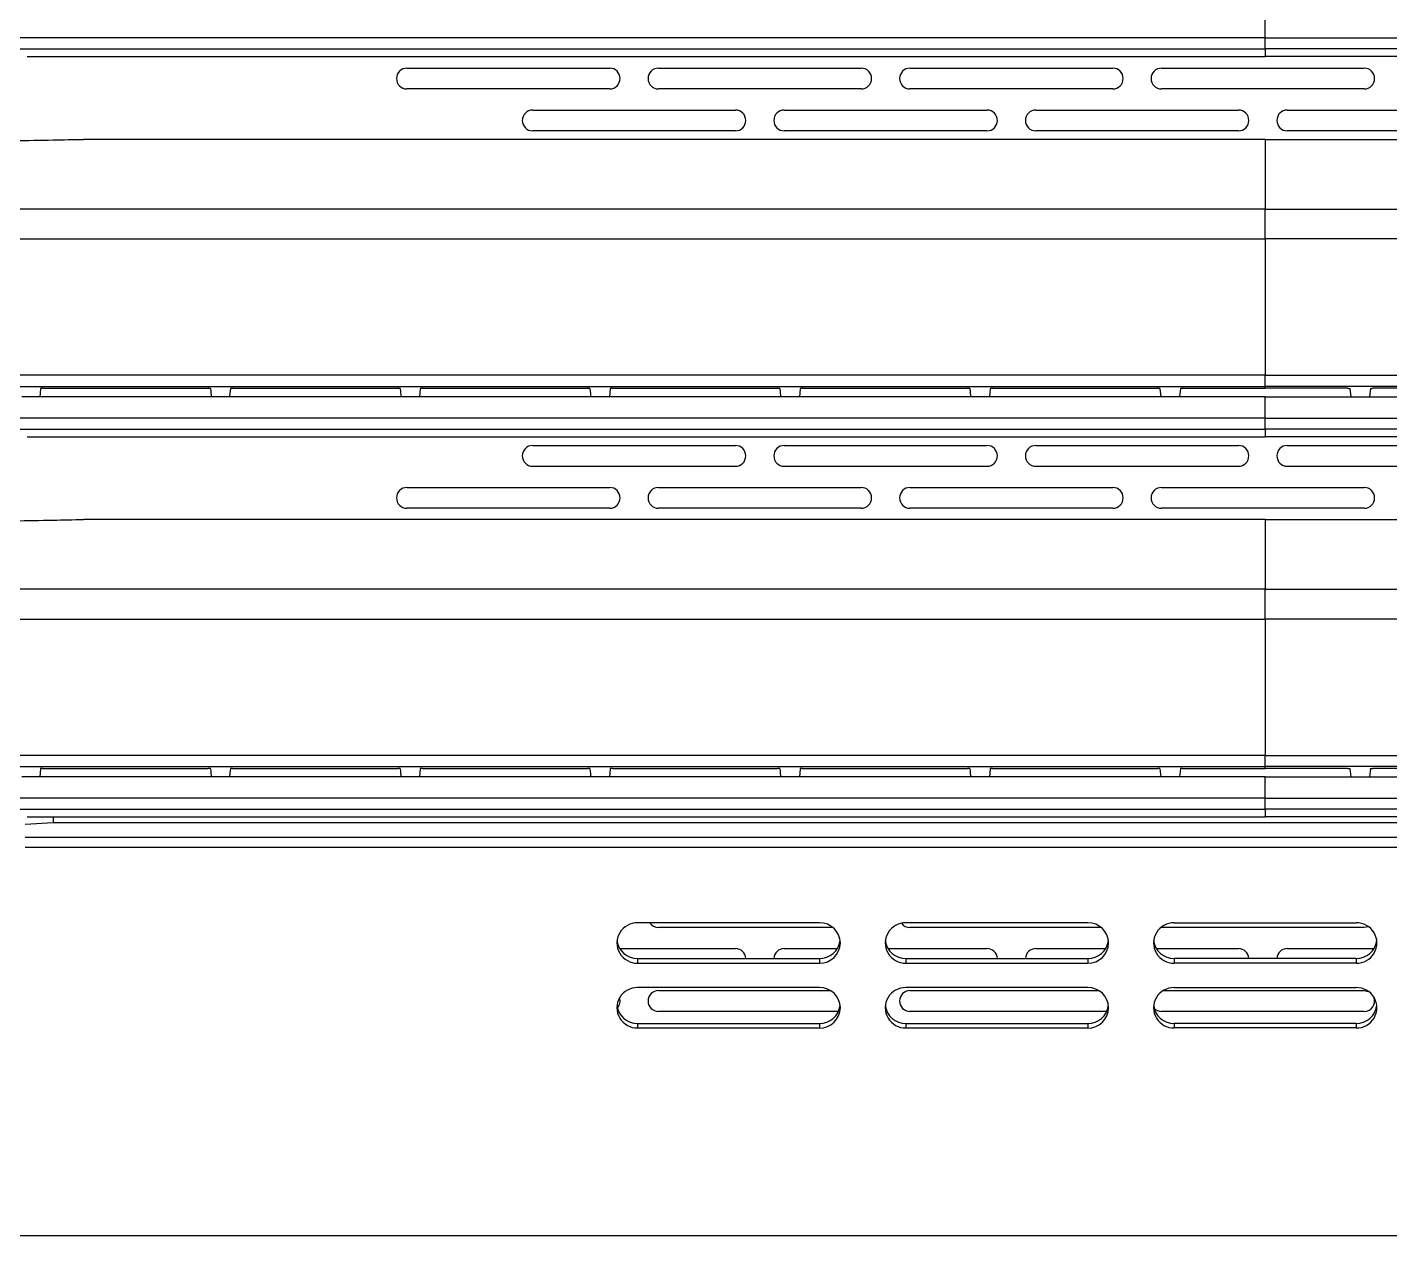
# Model space of a CAD drawing. Header units: millimetres. Extents: x -13464 to 9471, y -517 to 17126.
# Drawn here: x 6296.9 to 6451.7, y -188.4 to -51.1 of the extents above; entities that cross this region are included whole.
import ezdxf

# ---------------------------------------------------------------- set-up
doc = ezdxf.new("R2010")
doc.units = ezdxf.units.MM

msp = doc.modelspace()

# ---------------------------------------------------------------- linework, layer by layer
at = {"color": 7, "linetype": 'Continuous', "lineweight": 25}
for p, q in [((6437.53, -52.34), (6437.53, -49.93)), ((6437.53, -53.6), (6437.53, -52.34)), ((6437.53, -53.6), (6437.53, -54.46)), ((6340.03, -55.78), (6363.07, -55.78)), ((6368.6, -55.78), (6391.64, -55.78)), ((6397.18, -55.78), (6420.22, -55.78)), ((6425.75, -55.78), (6448.79, -55.78)), ((6363.07, -58.14), (6340.03, -58.14)), ((6391.64, -58.14), (6368.6, -58.14)), ((6420.22, -58.14), (6397.18, -58.14)), ((6448.79, -58.14), (6425.75, -58.14)), ((6354.32, -60.54), (6377.35, -60.54)), ((6382.89, -60.54), (6405.93, -60.54)), ((6411.47, -60.54), (6434.5, -60.54)), ((6440.04, -60.54), (6463.08, -60.54)), ((6377.35, -62.91), (6354.32, -62.91)), ((6405.93, -62.91), (6382.89, -62.91)), ((6434.5, -62.91), (6411.47, -62.91)), ((6463.08, -62.91), (6440.04, -62.91)), ((6437.53, -63.87), (6437.53, -71.78)), ((6437.53, -75.18), (6437.53, -71.78)), ((6437.53, -75.18), (6437.53, -90.67)), ((6437.53, -91.93), (6437.53, -90.67)), ((6425.57, -92.17), (6425.66, -93.11)), ((6427.9, -92.17), (6427.8, -93.11)), ((6437.53, -92.14), (6437.53, -91.93)), ((6447.16, -92.17), (6447.25, -93.11)), ((6449.49, -92.17), (6449.39, -93.11)), ((6437.53, -95.52), (6437.53, -93.11)), ((6437.53, -96.78), (6437.53, -95.52)), ((6437.53, -96.78), (6437.53, -97.64)), ((6354.32, -98.64), (6377.35, -98.64)), ((6382.89, -98.64), (6405.93, -98.64)), ((6411.47, -98.64), (6434.5, -98.64)), ((6440.04, -98.64), (6463.08, -98.64)), ((6377.35, -101.01), (6354.32, -101.01)), ((6405.93, -101.01), (6382.89, -101.01)), ((6434.5, -101.01), (6411.47, -101.01)), ((6463.08, -101.01), (6440.04, -101.01)), ((6340.03, -103.41), (6363.07, -103.41)), ((6368.6, -103.41), (6391.64, -103.41)), ((6397.18, -103.41), (6420.22, -103.41)), ((6425.75, -103.41), (6448.79, -103.41)), ((6363.07, -105.77), (6340.03, -105.77)), ((6391.64, -105.77), (6368.6, -105.77)), ((6420.22, -105.77), (6397.18, -105.77)), ((6448.79, -105.77), (6425.75, -105.77)), ((6437.53, -107.05), (6437.53, -114.96)), ((6437.53, -118.36), (6437.53, -114.96)), ((6437.53, -118.36), (6437.53, -133.85)), ((6437.53, -135.11), (6437.53, -133.85)), ((6425.57, -135.35), (6425.66, -136.29)), ((6427.9, -135.35), (6427.8, -136.29)), ((6437.53, -135.32), (6437.53, -135.11)), ((6447.16, -135.35), (6447.25, -136.29)), ((6449.49, -135.35), (6449.39, -136.29)), ((6437.53, -138.7), (6437.53, -136.29)), ((6437.53, -139.96), (6437.53, -138.7)), ((6299.83, -140.82), (6299.83, -141.52)), ((6437.53, -139.96), (6437.53, -140.82)), ((6299.83, -141.52), (6296.65, -141.69)), ((6575.24, -141.52), (6299.83, -141.52)), ((6578.41, -143.17), (6296.65, -143.17)), ((6578.41, -144.3), (6296.65, -144.3)), ((6386.89, -152.86), (6366.24, -152.86)), ((6417.37, -152.86), (6396.72, -152.86)), ((6427.2, -152.86), (6447.86, -152.86)), ((6388.42, -153.39), (6368.6, -153.39)), ((6418.9, -153.39), (6397.18, -153.39)), ((6425.75, -153.39), (6425.68, -153.39)), ((6448.79, -153.39), (6425.75, -153.39)), ((6364.2, -155.79), (6377.35, -155.79)), ((6382.89, -155.79), (6388.94, -155.79)), ((6394.68, -155.79), (6405.93, -155.79)), ((6411.47, -155.79), (6419.42, -155.79)), ((6425.16, -155.79), (6434.5, -155.79)), ((6440.04, -155.79), (6449.9, -155.79)), ((6366.24, -156.92), (6366.24, -157.44)), ((6366.24, -156.92), (6386.89, -156.92)), ((6366.24, -157.44), (6386.89, -157.44)), ((6386.89, -156.92), (6386.89, -157.44)), ((6396.72, -156.92), (6396.72, -157.44)), ((6396.72, -156.92), (6417.37, -156.92)), ((6396.72, -157.44), (6417.37, -157.44)), ((6417.37, -156.92), (6417.37, -157.44)), ((6427.2, -156.92), (6427.2, -157.44)), ((6447.86, -156.92), (6427.2, -156.92)), ((6447.86, -157.44), (6427.2, -157.44)), ((6447.86, -156.92), (6447.86, -157.44)), ((6386.89, -160.22), (6366.24, -160.22)), ((6368.6, -160.56), (6388.14, -160.56)), ((6417.37, -160.22), (6396.72, -160.22)), ((6397.18, -160.56), (6418.62, -160.56)), ((6425.96, -160.56), (6448.79, -160.56)), ((6427.2, -160.22), (6447.86, -160.22)), ((6389.06, -162.92), (6368.6, -162.92)), ((6419.54, -162.92), (6397.18, -162.92)), ((6448.79, -162.92), (6425.75, -162.92)), ((6366.24, -164.28), (6366.24, -164.8)), ((6366.24, -164.28), (6386.89, -164.28)), ((6366.24, -164.8), (6386.89, -164.8)), ((6386.89, -164.28), (6386.89, -164.8)), ((6396.72, -164.28), (6396.72, -164.8)), ((6396.72, -164.28), (6417.37, -164.28)), ((6396.72, -164.8), (6417.37, -164.8)), ((6417.37, -164.28), (6417.37, -164.8)), ((6427.2, -164.28), (6427.2, -164.8)), ((6447.86, -164.28), (6427.2, -164.28)), ((6447.86, -164.8), (6427.2, -164.8)), ((6447.86, -164.28), (6447.86, -164.8)), ((6747.72, -188.4), (5966.19, -188.4))]:
    msp.add_line(p, q, dxfattribs=at)
at = {"color": 7, "linetype": 'Continuous', "lineweight": 25, "flags": 128}
for points in [[(6298.42, -92.16), (6298.37, -92.69), (6298.33, -93.11)], [(6317.71, -92.17), (6317.74, -92.49), (6317.76, -92.7), (6317.79, -92.9), (6317.81, -93.11)], [(6319.98, -92.16), (6319.93, -92.69), (6319.89, -93.11)], [(6339.26, -92.17), (6339.3, -92.49), (6339.32, -92.7), (6339.34, -92.9), (6339.36, -93.11)], [(6341.55, -92.17), (6341.5, -92.69), (6341.46, -93.11)], [(6360.83, -92.17), (6360.86, -92.49), (6360.88, -92.7), (6360.9, -92.9), (6360.92, -93.11)], [(6363.13, -92.17), (6363.08, -92.69), (6363.04, -93.11)], [(6382.4, -92.17), (6382.43, -92.49), (6382.45, -92.7), (6382.47, -92.9), (6382.49, -93.11)], [(6384.72, -92.17), (6384.66, -92.69), (6384.62, -93.11)], [(6403.98, -92.17), (6404.01, -92.49), (6404.03, -92.7), (6404.06, -92.9), (6404.08, -93.11)], [(6406.3, -92.17), (6406.25, -92.69), (6406.21, -93.11)], [(6298.42, -135.34), (6298.37, -135.87), (6298.33, -136.29)], [(6317.71, -135.35), (6317.74, -135.67), (6317.76, -135.88), (6317.79, -136.08), (6317.81, -136.29)], [(6319.98, -135.34), (6319.93, -135.87), (6319.89, -136.29)], [(6339.26, -135.35), (6339.3, -135.67), (6339.32, -135.88), (6339.34, -136.08), (6339.36, -136.29)], [(6341.55, -135.35), (6341.5, -135.87), (6341.46, -136.29)], [(6360.83, -135.35), (6360.86, -135.67), (6360.88, -135.88), (6360.9, -136.08), (6360.92, -136.29)], [(6363.13, -135.35), (6363.08, -135.87), (6363.04, -136.29)], [(6382.4, -135.35), (6382.43, -135.67), (6382.45, -135.88), (6382.47, -136.08), (6382.49, -136.29)], [(6384.72, -135.35), (6384.66, -135.87), (6384.62, -136.29)], [(6403.98, -135.35), (6404.01, -135.67), (6404.03, -135.88), (6404.06, -136.08), (6404.08, -136.29)], [(6406.3, -135.35), (6406.25, -135.87), (6406.21, -136.29)], [(6449.26, -153.3), (6449.24, -153.3), (6448.79, -153.39)], [(6448.79, -160.56), (6449.24, -160.65), (6449.25, -160.65)]]:
    msp.add_lwpolyline(points, dxfattribs=at)
at = {"color": 7, "linetype": 'Continuous', "lineweight": 25}
for centre, radius, start, end in [((6340.03, -56.96), 1.18, 90, 180), ((6340.03, -56.96), 1.18, 180, 270), ((6363.07, -56.96), 1.18, 270, 90), ((6368.6, -56.96), 1.18, 90, 180), ((6368.6, -56.96), 1.18, 180, 270), ((6391.64, -56.96), 1.18, 270, 90), ((6397.18, -56.96), 1.18, 90, 180), ((6397.18, -56.96), 1.18, 180, 270), ((6420.22, -56.96), 1.18, 270, 90), ((6425.75, -56.96), 1.18, 90, 180), ((6425.75, -56.96), 1.18, 180, 270), ((6448.79, -56.96), 1.18, 270, 90), ((6354.32, -61.72), 1.18, 90, 180), ((6354.32, -61.72), 1.18, 180, 270), ((6377.35, -61.72), 1.18, 270, 90), ((6382.89, -61.72), 1.18, 90, 180), ((6382.89, -61.72), 1.18, 180, 270), ((6405.93, -61.72), 1.18, 270, 90), ((6411.47, -61.72), 1.18, 90, 180), ((6411.47, -61.72), 1.18, 180, 270), ((6434.5, -61.72), 1.18, 270, 90), ((6440.04, -61.72), 1.18, 90, 180), ((6440.04, -61.72), 1.18, 180, 270), ((6354.32, -99.82), 1.18, 90, 180), ((6377.35, -99.82), 1.18, 270, 90), ((6382.89, -99.82), 1.18, 90, 180), ((6405.93, -99.82), 1.18, 270, 90), ((6411.47, -99.82), 1.18, 90, 180), ((6434.5, -99.82), 1.18, 270, 90), ((6440.04, -99.82), 1.18, 90, 180), ((6354.32, -99.82), 1.18, 180, 270), ((6382.89, -99.82), 1.18, 180, 270), ((6411.47, -99.82), 1.18, 180, 270), ((6440.04, -99.82), 1.18, 180, 270), ((6340.03, -104.59), 1.18, 90, 180), ((6363.07, -104.59), 1.18, 270, 90), ((6368.6, -104.59), 1.18, 90, 180), ((6391.64, -104.59), 1.18, 270, 90), ((6397.18, -104.59), 1.18, 90, 180), ((6420.22, -104.59), 1.18, 270, 90), ((6425.75, -104.59), 1.18, 90, 180), ((6448.79, -104.59), 1.18, 270, 90), ((6340.03, -104.59), 1.18, 180, 270), ((6368.6, -104.59), 1.18, 180, 270), ((6397.18, -104.59), 1.18, 180, 270), ((6425.75, -104.59), 1.18, 180, 270), ((6366.18, -155.15), 2.29, 88.4016, 271.5984), ((6368.6, -152.21), 1.18, 213.078, 270), ((6386.93, -155.19), 2.34, 1.0102, 90.9758), ((6396.66, -155.15), 2.29, 88.4016, 271.5984), ((6397.18, -152.21), 1.18, 216.0922, 270), ((6417.41, -155.19), 2.34, 1.0102, 90.9758), ((6427.14, -155.15), 2.29, 88.4016, 271.5984), ((6447.93, -155.15), 2.29, 268.4016, 91.5984), ((6366.21, -154.57), 2.34, 187.6558, 270.8955), ((6377.35, -156.97), 1.18, 2.71, 90), ((6382.89, -156.97), 1.18, 90, 177.29), ((6386.93, -154.57), 2.34, 269.1045, 352.3442), ((6386.93, -155.11), 2.34, 269.0242, 358.9898), ((6396.69, -154.57), 2.34, 187.6558, 270.8955), ((6405.93, -156.97), 1.18, 2.71, 90), ((6411.47, -156.97), 1.18, 90, 177.29), ((6417.41, -154.57), 2.34, 269.1045, 352.3442), ((6417.41, -155.11), 2.34, 269.0242, 358.9898), ((6427.17, -154.57), 2.34, 187.6558, 270.8955), ((6434.5, -156.97), 1.18, 2.71, 90), ((6440.04, -156.97), 1.18, 90, 177.29), ((6447.9, -154.57), 2.34, 269.1045, 352.3442), ((6366.18, -162.51), 2.29, 88.4016, 271.5984), ((6368.6, -161.74), 1.18, 90, 180), ((6386.93, -162.55), 2.34, 1.0102, 90.9758), ((6396.66, -162.51), 2.29, 88.4016, 271.5984), ((6397.18, -161.74), 1.18, 90, 180), ((6417.41, -162.55), 2.34, 1.0102, 90.9758), ((6427.14, -162.51), 2.29, 88.4016, 271.5984), ((6447.93, -162.51), 2.29, 268.4016, 91.5984), ((6366.21, -161.94), 2.34, 187.6558, 270.8955), ((6363.07, -161.74), 1.18, 317.5029, 18.4598), ((6368.6, -161.74), 1.18, 180, 270), ((6386.93, -161.94), 2.34, 269.1045, 352.3442), ((6386.93, -162.47), 2.34, 269.0242, 358.9898), ((6396.69, -161.94), 2.34, 187.6558, 270.8955), ((6397.18, -161.74), 1.18, 180, 270), ((6417.41, -161.94), 2.34, 269.1045, 352.3442), ((6417.41, -162.47), 2.34, 269.0242, 358.9898), ((6427.17, -161.94), 2.34, 187.6558, 270.8955), ((6447.9, -161.94), 2.34, 269.1045, 352.3442), ((6448.79, -161.74), 1.18, 270, 19.6901), ((6425.75, -161.74), 1.18, 223.9199, 270)]:
    msp.add_arc(centre, radius, start, end, dxfattribs=at)
for points, knots in [([(6437.53, -52.34), (6419.56, -52.34), (6383.62, -52.34), (6329.74, -52.34), (6293.89, -52.34), (6275.96, -52.34)], [0, 0, 0, 0, 0.333333, 0.666668, 1, 1, 1, 1]), ([(6437.53, -52.34), (6455.49, -52.34), (6491.43, -52.34), (6545.31, -52.34), (6581.16, -52.34), (6599.09, -52.34)], [0, 0, 0, 0, 0.333313, 0.666684, 1, 1, 1, 1]), ([(6278.58, -53.6), (6296.21, -53.6), (6331.49, -53.6), (6384.49, -53.6), (6419.85, -53.6), (6437.53, -53.6)], [0, 0, 0, 0, 0.333333, 0.666667, 1, 1, 1, 1]), ([(6596.48, -53.6), (6578.84, -53.6), (6543.57, -53.6), (6490.56, -53.6), (6455.2, -53.6), (6437.53, -53.6)], [0, 0, 0, 0, 0.333333, 0.666667, 1, 1, 1, 1]), ([(6296.9, -54.46), (6312.51, -54.46), (6343.73, -54.46), (6390.62, -54.46), (6421.89, -54.46), (6437.53, -54.46)], [0, 0, 0, 0, 0.333339, 0.666701, 1, 1, 1, 1]), ([(6578.15, -54.46), (6562.54, -54.46), (6531.33, -54.46), (6484.44, -54.46), (6453.16, -54.46), (6437.53, -54.46)], [0, 0, 0, 0, 0.3333332, 0.6666656, 1, 1, 1, 1]), ([(6295.45, -64.02), (6296.91, -63.99), (6299.52, -63.94), (6302.12, -63.89), (6303.27, -63.87)], [0, 0, 0, 0, 0.56, 1, 1, 1, 1]), ([(6303.27, -63.87), (6303.28, -63.87), (6303.29, -63.87), (6303.3, -63.87), (6303.3, -63.87)], [0, 0, 0, 0, 0.56, 1, 1, 1, 1]), ([(6437.53, -63.87), (6424.99, -63.87), (6399.92, -63.87), (6365.01, -63.87), (6332.8, -63.87), (6313.13, -63.87), (6303.3, -63.87)], [0, 0, 0, 0, 0.279962, 0.559977, 0.779997, 1, 1, 1, 1]), ([(6437.53, -63.87), (6450.06, -63.87), (6475.13, -63.87), (6510.04, -63.87), (6542.25, -63.87), (6561.92, -63.87), (6571.75, -63.87)], [0, 0, 0, 0, 0.279962, 0.559977, 0.779997, 1, 1, 1, 1]), ([(6437.53, -71.78), (6423.86, -71.78), (6396.52, -71.78), (6358.46, -71.78), (6323.35, -71.78), (6301.91, -71.78), (6291.19, -71.78)], [0, 0, 0, 0, 0.279994, 0.559975, 0.779982, 1, 1, 1, 1]), ([(6437.53, -71.78), (6451.2, -71.78), (6478.53, -71.78), (6516.59, -71.78), (6551.71, -71.78), (6573.14, -71.78), (6583.86, -71.78)], [0, 0, 0, 0, 0.279994, 0.559975, 0.779982, 1, 1, 1, 1]), ([(6291.02, -75.18), (6307.28, -75.18), (6339.8, -75.18), (6388.65, -75.18), (6421.24, -75.18), (6437.53, -75.18)], [0, 0, 0, 0, 0.333352, 0.666673, 1, 1, 1, 1]), ([(6584.04, -75.18), (6567.78, -75.18), (6535.26, -75.18), (6486.4, -75.18), (6453.82, -75.18), (6437.53, -75.18)], [0, 0, 0, 0, 0.333352, 0.666673, 1, 1, 1, 1]), ([(6437.53, -90.67), (6421.23, -90.67), (6388.65, -90.67), (6339.8, -90.67), (6307.28, -90.67), (6291.02, -90.67)], [0, 0, 0, 0, 0.333335, 0.666667, 1, 1, 1, 1]), ([(6437.53, -90.67), (6453.82, -90.67), (6486.4, -90.67), (6535.25, -90.67), (6567.78, -90.67), (6584.04, -90.67)], [0, 0, 0, 0, 0.333303, 0.666666, 1, 1, 1, 1]), ([(6291.1, -91.93), (6307.35, -91.93), (6339.85, -91.93), (6388.68, -91.93), (6421.24, -91.93), (6437.53, -91.93)], [0, 0, 0, 0, 0.333333, 0.666666, 1, 1, 1, 1]), ([(6298.66, -92.14), (6298.63, -92.14), (6298.56, -92.15), (6298.49, -92.15), (6298.45, -92.15), (6298.42, -92.16), (6298.42, -92.16), (6298.42, -92.16)], [0, 0, 0, 0, 0.243324, 0.499096, 0.716405, 0.850013, 1, 1, 1, 1]), ([(6298.66, -92.14), (6302.16, -92.14), (6308.42, -92.14), (6314.69, -92.14), (6317.44, -92.14)], [0, 0, 0, 0, 0.559987, 1, 1, 1, 1]), ([(6317.71, -92.17), (6317.71, -92.17), (6317.71, -92.16), (6317.68, -92.16), (6317.64, -92.15), (6317.59, -92.15), (6317.53, -92.15), (6317.48, -92.14), (6317.44, -92.14)], [0, 0, 0, 0, 0.159521, 0.296171, 0.500007, 0.630899, 0.75804, 1, 1, 1, 1]), ([(6320.22, -92.14), (6320.19, -92.14), (6320.13, -92.15), (6320.05, -92.15), (6320.01, -92.15), (6319.98, -92.16), (6319.98, -92.16), (6319.98, -92.16)], [0, 0, 0, 0, 0.243222, 0.499069, 0.715502, 0.84934, 1, 1, 1, 1]), ([(6320.22, -92.14), (6323.72, -92.14), (6329.98, -92.14), (6336.24, -92.14), (6339, -92.14)], [0, 0, 0, 0, 0.559993, 1, 1, 1, 1]), ([(6339.26, -92.17), (6339.26, -92.17), (6339.26, -92.16), (6339.23, -92.16), (6339.19, -92.15), (6339.14, -92.15), (6339.08, -92.15), (6339.03, -92.14), (6339, -92.14)], [0, 0, 0, 0, 0.158509, 0.294817, 0.499988, 0.630807, 0.757924, 1, 1, 1, 1]), ([(6341.79, -92.14), (6341.76, -92.14), (6341.7, -92.15), (6341.62, -92.15), (6341.58, -92.16), (6341.56, -92.16), (6341.55, -92.16), (6341.55, -92.17)], [0, 0, 0, 0, 0.243119, 0.499044, 0.71457, 0.848645, 1, 1, 1, 1]), ([(6341.79, -92.14), (6345.3, -92.14), (6351.55, -92.14), (6357.81, -92.14), (6360.56, -92.14)], [0, 0, 0, 0, 0.5599983, 1, 1, 1, 1]), ([(6360.83, -92.17), (6360.83, -92.17), (6360.82, -92.16), (6360.8, -92.16), (6360.76, -92.15), (6360.71, -92.15), (6360.65, -92.15), (6360.6, -92.14), (6360.56, -92.14)], [0, 0, 0, 0, 0.157539, 0.293521, 0.499973, 0.630718, 0.75781, 1, 1, 1, 1]), ([(6363.38, -92.14), (6363.34, -92.14), (6363.28, -92.15), (6363.2, -92.15), (6363.16, -92.16), (6363.13, -92.16), (6363.13, -92.16), (6363.13, -92.17)], [0, 0, 0, 0, 0.243017, 0.499021, 0.713605, 0.847925, 1, 1, 1, 1]), ([(6363.38, -92.14), (6366.88, -92.14), (6373.13, -92.14), (6379.39, -92.14), (6382.14, -92.14)], [0, 0, 0, 0, 0.560004, 1, 1, 1, 1]), ([(6382.4, -92.17), (6382.4, -92.16), (6382.4, -92.16), (6382.37, -92.16), (6382.33, -92.15), (6382.28, -92.15), (6382.22, -92.15), (6382.17, -92.14), (6382.14, -92.14)], [0, 0, 0, 0, 0.156609, 0.292277, 0.499962, 0.630631, 0.757699, 1, 1, 1, 1]), ([(6384.96, -92.14), (6384.93, -92.14), (6384.87, -92.15), (6384.79, -92.15), (6384.74, -92.16), (6384.72, -92.16), (6384.72, -92.16), (6384.72, -92.17)], [0, 0, 0, 0, 0.242915, 0.498999, 0.712607, 0.84718, 1, 1, 1, 1]), ([(6384.96, -92.14), (6388.46, -92.14), (6394.72, -92.14), (6400.97, -92.14), (6403.72, -92.14)], [0, 0, 0, 0, 0.56001, 1, 1, 1, 1]), ([(6403.98, -92.17), (6403.98, -92.16), (6403.98, -92.16), (6403.95, -92.16), (6403.91, -92.15), (6403.87, -92.15), (6403.81, -92.15), (6403.76, -92.14), (6403.72, -92.14)], [0, 0, 0, 0, 0.155716, 0.291084, 0.499953, 0.630548, 0.75759, 1, 1, 1, 1]), ([(6406.55, -92.14), (6406.52, -92.14), (6406.46, -92.15), (6406.38, -92.15), (6406.33, -92.16), (6406.31, -92.16), (6406.31, -92.16), (6406.3, -92.17)], [0, 0, 0, 0, 0.242813, 0.498979, 0.711574, 0.846408, 1, 1, 1, 1]), ([(6406.55, -92.14), (6410.06, -92.14), (6416.31, -92.14), (6422.56, -92.14), (6425.31, -92.14)], [0, 0, 0, 0, 0.5600154, 1, 1, 1, 1]), ([(6425.57, -92.17), (6425.57, -92.16), (6425.56, -92.16), (6425.54, -92.16), (6425.5, -92.15), (6425.45, -92.15), (6425.39, -92.15), (6425.35, -92.14), (6425.31, -92.14)], [0, 0, 0, 0, 0.1548573, 0.2899365, 0.4999469, 0.6304666, 0.7574826, 1, 1, 1, 1]), ([(6428.15, -92.14), (6428.12, -92.14), (6428.07, -92.15), (6428.01, -92.15), (6427.96, -92.15), (6427.92, -92.16), (6427.9, -92.16), (6427.9, -92.16), (6427.9, -92.17)], [0, 0, 0, 0, 0.242398, 0.369274, 0.499607, 0.710875, 0.845807, 1, 1, 1, 1]), ([(6428.15, -92.14), (6429.9, -92.14), (6433.03, -92.14), (6436.15, -92.14), (6437.53, -92.14)], [0, 0, 0, 0, 0.56001, 1, 1, 1, 1]), ([(6583.96, -91.93), (6567.7, -91.93), (6535.2, -91.93), (6486.38, -91.93), (6453.81, -91.93), (6437.53, -91.93)], [0, 0, 0, 0, 0.333333, 0.666666, 1, 1, 1, 1]), ([(6446.91, -92.14), (6445.15, -92.14), (6442.03, -92.14), (6438.9, -92.14), (6437.53, -92.14)], [0, 0, 0, 0, 0.56001, 1, 1, 1, 1]), ([(6446.91, -92.14), (6446.94, -92.14), (6446.99, -92.15), (6447.05, -92.15), (6447.09, -92.15), (6447.13, -92.16), (6447.15, -92.16), (6447.16, -92.16), (6447.16, -92.17)], [0, 0, 0, 0, 0.242419, 0.36929, 0.499607, 0.710909, 0.845832, 1, 1, 1, 1]), ([(6449.49, -92.17), (6449.49, -92.16), (6449.49, -92.16), (6449.51, -92.16), (6449.55, -92.15), (6449.6, -92.15), (6449.66, -92.15), (6449.71, -92.14), (6449.74, -92.14)], [0, 0, 0, 0, 0.154882, 0.28997, 0.499947, 0.630483, 0.757504, 1, 1, 1, 1]), ([(6468.5, -92.14), (6465, -92.14), (6458.74, -92.14), (6452.49, -92.14), (6449.74, -92.14)], [0, 0, 0, 0, 0.5600154, 1, 1, 1, 1]), ([(6298.33, -93.11), (6297.94, -93.11), (6297.26, -93.11), (6296.57, -93.11), (6296.27, -93.11)], [0, 0, 0, 0, 0.560002, 1, 1, 1, 1]), ([(6317.81, -93.11), (6314.17, -93.11), (6307.67, -93.11), (6301.18, -93.11), (6298.33, -93.11)], [0, 0, 0, 0, 0.560013, 1, 1, 1, 1]), ([(6319.89, -93.11), (6319.5, -93.11), (6318.8, -93.11), (6318.11, -93.11), (6317.81, -93.11)], [0, 0, 0, 0, 0.560001, 1, 1, 1, 1]), ([(6339.36, -93.11), (6335.72, -93.11), (6329.23, -93.11), (6322.74, -93.11), (6319.89, -93.11)], [0, 0, 0, 0, 0.560007, 1, 1, 1, 1]), ([(6341.46, -93.11), (6341.06, -93.11), (6340.36, -93.11), (6339.67, -93.11), (6339.36, -93.11)], [0, 0, 0, 0, 0.56, 1, 1, 1, 1]), ([(6360.92, -93.11), (6357.29, -93.11), (6350.8, -93.11), (6344.31, -93.11), (6341.46, -93.11)], [0, 0, 0, 0, 0.560001, 1, 1, 1, 1]), ([(6363.04, -93.11), (6362.64, -93.11), (6361.94, -93.11), (6361.23, -93.11), (6360.92, -93.11)], [0, 0, 0, 0, 0.56, 1, 1, 1, 1]), ([(6382.49, -93.11), (6378.86, -93.11), (6372.38, -93.11), (6365.89, -93.11), (6363.04, -93.11)], [0, 0, 0, 0, 0.559995, 1, 1, 1, 1]), ([(6384.62, -93.11), (6384.22, -93.11), (6383.52, -93.11), (6382.81, -93.11), (6382.49, -93.11)], [0, 0, 0, 0, 0.559999, 1, 1, 1, 1]), ([(6404.08, -93.11), (6400.44, -93.11), (6393.96, -93.11), (6387.47, -93.11), (6384.62, -93.11)], [0, 0, 0, 0, 0.55999, 1, 1, 1, 1]), ([(6406.21, -93.11), (6405.81, -93.11), (6405.1, -93.11), (6404.39, -93.11), (6404.08, -93.11)], [0, 0, 0, 0, 0.559999, 1, 1, 1, 1]), ([(6425.66, -93.11), (6422.03, -93.11), (6415.55, -93.11), (6409.06, -93.11), (6406.21, -93.11)], [0, 0, 0, 0, 0.559984, 1, 1, 1, 1]), ([(6427.8, -93.11), (6427.4, -93.11), (6426.69, -93.11), (6425.98, -93.11), (6425.66, -93.11)], [0, 0, 0, 0, 0.559998, 1, 1, 1, 1]), ([(6437.53, -93.11), (6435.71, -93.11), (6432.47, -93.11), (6429.23, -93.11), (6427.8, -93.11)], [0, 0, 0, 0, 0.55999, 1, 1, 1, 1]), ([(6437.53, -93.11), (6439.34, -93.11), (6442.58, -93.11), (6445.83, -93.11), (6447.25, -93.11)], [0, 0, 0, 0, 0.55999, 1, 1, 1, 1]), ([(6447.25, -93.11), (6447.65, -93.11), (6448.36, -93.11), (6449.08, -93.11), (6449.39, -93.11)], [0, 0, 0, 0, 0.559998, 1, 1, 1, 1]), ([(6449.39, -93.11), (6453.02, -93.11), (6459.51, -93.11), (6465.99, -93.11), (6468.84, -93.11)], [0, 0, 0, 0, 0.559984, 1, 1, 1, 1]), ([(6437.53, -95.52), (6419.56, -95.52), (6383.62, -95.52), (6329.74, -95.52), (6293.89, -95.52), (6275.96, -95.52)], [0, 0, 0, 0, 0.333333, 0.666668, 1, 1, 1, 1]), ([(6437.53, -95.52), (6455.49, -95.52), (6491.43, -95.52), (6545.31, -95.52), (6581.16, -95.52), (6599.09, -95.52)], [0, 0, 0, 0, 0.333313, 0.666684, 1, 1, 1, 1]), ([(6278.58, -96.78), (6296.21, -96.78), (6331.49, -96.78), (6384.49, -96.78), (6419.85, -96.78), (6437.53, -96.78)], [0, 0, 0, 0, 0.333333, 0.666667, 1, 1, 1, 1]), ([(6596.48, -96.78), (6578.84, -96.78), (6543.57, -96.78), (6490.56, -96.78), (6455.2, -96.78), (6437.53, -96.78)], [0, 0, 0, 0, 0.333333, 0.666667, 1, 1, 1, 1]), ([(6296.9, -97.64), (6312.51, -97.64), (6343.73, -97.64), (6390.62, -97.64), (6421.89, -97.64), (6437.53, -97.64)], [0, 0, 0, 0, 0.333339, 0.666701, 1, 1, 1, 1]), ([(6578.15, -97.64), (6562.54, -97.64), (6531.33, -97.64), (6484.44, -97.64), (6453.16, -97.64), (6437.53, -97.64)], [0, 0, 0, 0, 0.3333332, 0.6666656, 1, 1, 1, 1]), ([(6295.45, -107.2), (6296.91, -107.17), (6299.52, -107.12), (6302.12, -107.07), (6303.27, -107.05)], [0, 0, 0, 0, 0.56, 1, 1, 1, 1]), ([(6303.27, -107.05), (6303.28, -107.05), (6303.29, -107.05), (6303.3, -107.05), (6303.3, -107.05)], [0, 0, 0, 0, 0.56, 1, 1, 1, 1]), ([(6437.53, -107.05), (6424.99, -107.05), (6399.92, -107.05), (6365.01, -107.05), (6332.8, -107.05), (6313.13, -107.05), (6303.3, -107.05)], [0, 0, 0, 0, 0.279962, 0.559977, 0.779997, 1, 1, 1, 1]), ([(6437.53, -107.05), (6450.06, -107.05), (6475.13, -107.05), (6510.04, -107.05), (6542.25, -107.05), (6561.92, -107.05), (6571.75, -107.05)], [0, 0, 0, 0, 0.279962, 0.559977, 0.779997, 1, 1, 1, 1]), ([(6437.53, -114.96), (6423.86, -114.96), (6396.52, -114.96), (6358.46, -114.96), (6323.35, -114.96), (6301.91, -114.96), (6291.19, -114.96)], [0, 0, 0, 0, 0.279994, 0.559975, 0.779982, 1, 1, 1, 1]), ([(6437.53, -114.96), (6451.2, -114.96), (6478.53, -114.96), (6516.59, -114.96), (6551.71, -114.96), (6573.14, -114.96), (6583.86, -114.96)], [0, 0, 0, 0, 0.279994, 0.559975, 0.779982, 1, 1, 1, 1]), ([(6291.02, -118.36), (6307.28, -118.36), (6339.8, -118.36), (6388.65, -118.36), (6421.24, -118.36), (6437.53, -118.36)], [0, 0, 0, 0, 0.333352, 0.666673, 1, 1, 1, 1]), ([(6584.04, -118.36), (6567.78, -118.36), (6535.26, -118.36), (6486.4, -118.36), (6453.82, -118.36), (6437.53, -118.36)], [0, 0, 0, 0, 0.3333523, 0.6666726, 1, 1, 1, 1]), ([(6437.53, -133.85), (6421.23, -133.85), (6388.65, -133.85), (6339.8, -133.85), (6307.28, -133.85), (6291.02, -133.85)], [0, 0, 0, 0, 0.333335, 0.666667, 1, 1, 1, 1]), ([(6437.53, -133.85), (6453.82, -133.85), (6486.4, -133.85), (6535.25, -133.85), (6567.78, -133.85), (6584.04, -133.85)], [0, 0, 0, 0, 0.333303, 0.666666, 1, 1, 1, 1]), ([(6291.1, -135.11), (6307.35, -135.11), (6339.85, -135.11), (6388.68, -135.11), (6421.24, -135.11), (6437.53, -135.11)], [0, 0, 0, 0, 0.333333, 0.666666, 1, 1, 1, 1]), ([(6298.66, -135.32), (6298.63, -135.32), (6298.56, -135.33), (6298.49, -135.33), (6298.45, -135.33), (6298.42, -135.34), (6298.42, -135.34), (6298.42, -135.34)], [0, 0, 0, 0, 0.243324, 0.499096, 0.716405, 0.850013, 1, 1, 1, 1]), ([(6298.66, -135.32), (6302.16, -135.32), (6308.42, -135.32), (6314.69, -135.32), (6317.44, -135.32)], [0, 0, 0, 0, 0.559987, 1, 1, 1, 1]), ([(6317.71, -135.35), (6317.71, -135.35), (6317.71, -135.34), (6317.68, -135.34), (6317.64, -135.33), (6317.59, -135.33), (6317.53, -135.33), (6317.48, -135.32), (6317.44, -135.32)], [0, 0, 0, 0, 0.159521, 0.296171, 0.500007, 0.630899, 0.75804, 1, 1, 1, 1]), ([(6320.22, -135.32), (6320.19, -135.32), (6320.13, -135.33), (6320.05, -135.33), (6320.01, -135.33), (6319.98, -135.34), (6319.98, -135.34), (6319.98, -135.34)], [0, 0, 0, 0, 0.243222, 0.499069, 0.715502, 0.84934, 1, 1, 1, 1]), ([(6320.22, -135.32), (6323.72, -135.32), (6329.98, -135.32), (6336.24, -135.32), (6339, -135.32)], [0, 0, 0, 0, 0.559993, 1, 1, 1, 1]), ([(6339.26, -135.35), (6339.26, -135.35), (6339.26, -135.34), (6339.23, -135.34), (6339.19, -135.33), (6339.14, -135.33), (6339.08, -135.33), (6339.03, -135.32), (6339, -135.32)], [0, 0, 0, 0, 0.158509, 0.294817, 0.499988, 0.630807, 0.757924, 1, 1, 1, 1]), ([(6341.79, -135.32), (6341.76, -135.32), (6341.7, -135.33), (6341.62, -135.33), (6341.58, -135.34), (6341.56, -135.34), (6341.55, -135.34), (6341.55, -135.35)], [0, 0, 0, 0, 0.2431194, 0.4990444, 0.7145697, 0.8486446, 1, 1, 1, 1]), ([(6341.79, -135.32), (6345.3, -135.32), (6351.55, -135.32), (6357.81, -135.32), (6360.56, -135.32)], [0, 0, 0, 0, 0.5599983, 1, 1, 1, 1]), ([(6360.83, -135.35), (6360.83, -135.35), (6360.82, -135.34), (6360.8, -135.34), (6360.76, -135.33), (6360.71, -135.33), (6360.65, -135.33), (6360.6, -135.32), (6360.56, -135.32)], [0, 0, 0, 0, 0.1575394, 0.2935207, 0.4999734, 0.6307177, 0.7578103, 1, 1, 1, 1]), ([(6363.38, -135.32), (6363.34, -135.32), (6363.28, -135.33), (6363.2, -135.33), (6363.16, -135.34), (6363.13, -135.34), (6363.13, -135.34), (6363.13, -135.35)], [0, 0, 0, 0, 0.243017, 0.499021, 0.713605, 0.847925, 1, 1, 1, 1]), ([(6363.38, -135.32), (6366.88, -135.32), (6373.13, -135.32), (6379.39, -135.32), (6382.14, -135.32)], [0, 0, 0, 0, 0.560004, 1, 1, 1, 1]), ([(6382.4, -135.35), (6382.4, -135.34), (6382.4, -135.34), (6382.37, -135.34), (6382.33, -135.33), (6382.28, -135.33), (6382.22, -135.33), (6382.17, -135.32), (6382.14, -135.32)], [0, 0, 0, 0, 0.156609, 0.292277, 0.499962, 0.630631, 0.757699, 1, 1, 1, 1]), ([(6384.96, -135.32), (6384.93, -135.32), (6384.87, -135.33), (6384.79, -135.33), (6384.74, -135.34), (6384.72, -135.34), (6384.72, -135.34), (6384.72, -135.35)], [0, 0, 0, 0, 0.242915, 0.498999, 0.712607, 0.84718, 1, 1, 1, 1]), ([(6384.96, -135.32), (6388.46, -135.32), (6394.72, -135.32), (6400.97, -135.32), (6403.72, -135.32)], [0, 0, 0, 0, 0.56001, 1, 1, 1, 1]), ([(6403.98, -135.35), (6403.98, -135.34), (6403.98, -135.34), (6403.95, -135.34), (6403.91, -135.33), (6403.87, -135.33), (6403.81, -135.33), (6403.76, -135.32), (6403.72, -135.32)], [0, 0, 0, 0, 0.155716, 0.291084, 0.499953, 0.630548, 0.75759, 1, 1, 1, 1]), ([(6406.55, -135.32), (6406.52, -135.32), (6406.46, -135.33), (6406.38, -135.33), (6406.33, -135.34), (6406.31, -135.34), (6406.31, -135.34), (6406.3, -135.35)], [0, 0, 0, 0, 0.242813, 0.498979, 0.711574, 0.846408, 1, 1, 1, 1]), ([(6406.55, -135.32), (6410.06, -135.32), (6416.31, -135.32), (6422.56, -135.32), (6425.31, -135.32)], [0, 0, 0, 0, 0.5600154, 1, 1, 1, 1]), ([(6425.57, -135.35), (6425.57, -135.34), (6425.56, -135.34), (6425.54, -135.34), (6425.5, -135.33), (6425.45, -135.33), (6425.39, -135.33), (6425.35, -135.32), (6425.31, -135.32)], [0, 0, 0, 0, 0.154857, 0.289937, 0.499947, 0.630467, 0.757483, 1, 1, 1, 1]), ([(6428.15, -135.32), (6428.12, -135.32), (6428.07, -135.33), (6428.01, -135.33), (6427.96, -135.33), (6427.92, -135.34), (6427.9, -135.34), (6427.9, -135.34), (6427.9, -135.35)], [0, 0, 0, 0, 0.242398, 0.369274, 0.499607, 0.710875, 0.845807, 1, 1, 1, 1]), ([(6428.15, -135.32), (6429.9, -135.32), (6433.03, -135.32), (6436.15, -135.32), (6437.53, -135.32)], [0, 0, 0, 0, 0.56001, 1, 1, 1, 1]), ([(6583.96, -135.11), (6567.7, -135.11), (6535.2, -135.11), (6486.38, -135.11), (6453.81, -135.11), (6437.53, -135.11)], [0, 0, 0, 0, 0.3333332, 0.6666656, 1, 1, 1, 1]), ([(6446.91, -135.32), (6445.15, -135.32), (6442.03, -135.32), (6438.9, -135.32), (6437.53, -135.32)], [0, 0, 0, 0, 0.56001, 1, 1, 1, 1]), ([(6446.91, -135.32), (6446.94, -135.32), (6446.99, -135.33), (6447.05, -135.33), (6447.09, -135.33), (6447.13, -135.34), (6447.15, -135.34), (6447.16, -135.34), (6447.16, -135.35)], [0, 0, 0, 0, 0.242419, 0.36929, 0.499607, 0.710909, 0.845832, 1, 1, 1, 1]), ([(6449.49, -135.35), (6449.49, -135.34), (6449.49, -135.34), (6449.51, -135.34), (6449.55, -135.33), (6449.6, -135.33), (6449.66, -135.33), (6449.71, -135.32), (6449.74, -135.32)], [0, 0, 0, 0, 0.154882, 0.28997, 0.499947, 0.630483, 0.757504, 1, 1, 1, 1]), ([(6468.5, -135.32), (6465, -135.32), (6458.74, -135.32), (6452.49, -135.32), (6449.74, -135.32)], [0, 0, 0, 0, 0.5600154, 1, 1, 1, 1]), ([(6298.33, -136.29), (6297.94, -136.29), (6297.26, -136.29), (6296.57, -136.29), (6296.27, -136.29)], [0, 0, 0, 0, 0.560002, 1, 1, 1, 1]), ([(6317.81, -136.29), (6314.17, -136.29), (6307.67, -136.29), (6301.18, -136.29), (6298.33, -136.29)], [0, 0, 0, 0, 0.560013, 1, 1, 1, 1]), ([(6319.89, -136.29), (6319.5, -136.29), (6318.8, -136.29), (6318.11, -136.29), (6317.81, -136.29)], [0, 0, 0, 0, 0.560001, 1, 1, 1, 1]), ([(6339.36, -136.29), (6335.72, -136.29), (6329.23, -136.29), (6322.74, -136.29), (6319.89, -136.29)], [0, 0, 0, 0, 0.560007, 1, 1, 1, 1]), ([(6341.46, -136.29), (6341.06, -136.29), (6340.36, -136.29), (6339.67, -136.29), (6339.36, -136.29)], [0, 0, 0, 0, 0.56, 1, 1, 1, 1]), ([(6360.92, -136.29), (6357.29, -136.29), (6350.8, -136.29), (6344.31, -136.29), (6341.46, -136.29)], [0, 0, 0, 0, 0.560001, 1, 1, 1, 1]), ([(6363.04, -136.29), (6362.64, -136.29), (6361.94, -136.29), (6361.23, -136.29), (6360.92, -136.29)], [0, 0, 0, 0, 0.56, 1, 1, 1, 1]), ([(6382.49, -136.29), (6378.86, -136.29), (6372.38, -136.29), (6365.89, -136.29), (6363.04, -136.29)], [0, 0, 0, 0, 0.559995, 1, 1, 1, 1]), ([(6384.62, -136.29), (6384.22, -136.29), (6383.52, -136.29), (6382.81, -136.29), (6382.49, -136.29)], [0, 0, 0, 0, 0.559999, 1, 1, 1, 1]), ([(6404.08, -136.29), (6400.44, -136.29), (6393.96, -136.29), (6387.47, -136.29), (6384.62, -136.29)], [0, 0, 0, 0, 0.55999, 1, 1, 1, 1]), ([(6406.21, -136.29), (6405.81, -136.29), (6405.1, -136.29), (6404.39, -136.29), (6404.08, -136.29)], [0, 0, 0, 0, 0.559999, 1, 1, 1, 1]), ([(6425.66, -136.29), (6422.03, -136.29), (6415.55, -136.29), (6409.06, -136.29), (6406.21, -136.29)], [0, 0, 0, 0, 0.559984, 1, 1, 1, 1]), ([(6427.8, -136.29), (6427.4, -136.29), (6426.69, -136.29), (6425.98, -136.29), (6425.66, -136.29)], [0, 0, 0, 0, 0.559998, 1, 1, 1, 1]), ([(6437.53, -136.29), (6435.71, -136.29), (6432.47, -136.29), (6429.23, -136.29), (6427.8, -136.29)], [0, 0, 0, 0, 0.55999, 1, 1, 1, 1]), ([(6437.53, -136.29), (6439.34, -136.29), (6442.58, -136.29), (6445.83, -136.29), (6447.25, -136.29)], [0, 0, 0, 0, 0.55999, 1, 1, 1, 1]), ([(6447.25, -136.29), (6447.65, -136.29), (6448.36, -136.29), (6449.08, -136.29), (6449.39, -136.29)], [0, 0, 0, 0, 0.559998, 1, 1, 1, 1]), ([(6449.39, -136.29), (6453.02, -136.29), (6459.51, -136.29), (6465.99, -136.29), (6468.84, -136.29)], [0, 0, 0, 0, 0.559984, 1, 1, 1, 1]), ([(6437.53, -138.7), (6419.54, -138.7), (6383.58, -138.7), (6329.66, -138.7), (6293.78, -138.7), (6275.84, -138.7)], [0, 0, 0, 0, 0.333333, 0.666667, 1, 1, 1, 1]), ([(6437.53, -138.7), (6455.51, -138.7), (6491.48, -138.7), (6545.4, -138.7), (6581.28, -138.7), (6599.22, -138.7)], [0, 0, 0, 0, 0.333314, 0.666684, 1, 1, 1, 1]), ([(6288.92, -139.96), (6305.42, -139.96), (6338.4, -139.96), (6387.95, -139.96), (6421, -139.96), (6437.53, -139.96)], [0, 0, 0, 0, 0.333332, 0.666668, 1, 1, 1, 1]), ([(6296.9, -140.82), (6312.51, -140.82), (6343.73, -140.82), (6390.62, -140.82), (6421.89, -140.82), (6437.53, -140.82)], [0, 0, 0, 0, 0.333339, 0.666701, 1, 1, 1, 1]), ([(6586.13, -139.96), (6569.64, -139.96), (6536.65, -139.96), (6487.1, -139.96), (6454.05, -139.96), (6437.53, -139.96)], [0, 0, 0, 0, 0.333332, 0.666668, 1, 1, 1, 1]), ([(6578.15, -140.82), (6562.54, -140.82), (6531.33, -140.82), (6484.44, -140.82), (6453.16, -140.82), (6437.53, -140.82)], [0, 0, 0, 0, 0.3333332, 0.6666656, 1, 1, 1, 1])]:
    msp.add_open_spline(points, degree=3, knots=knots, dxfattribs=at)

doc.saveas('drawing.dxf')
